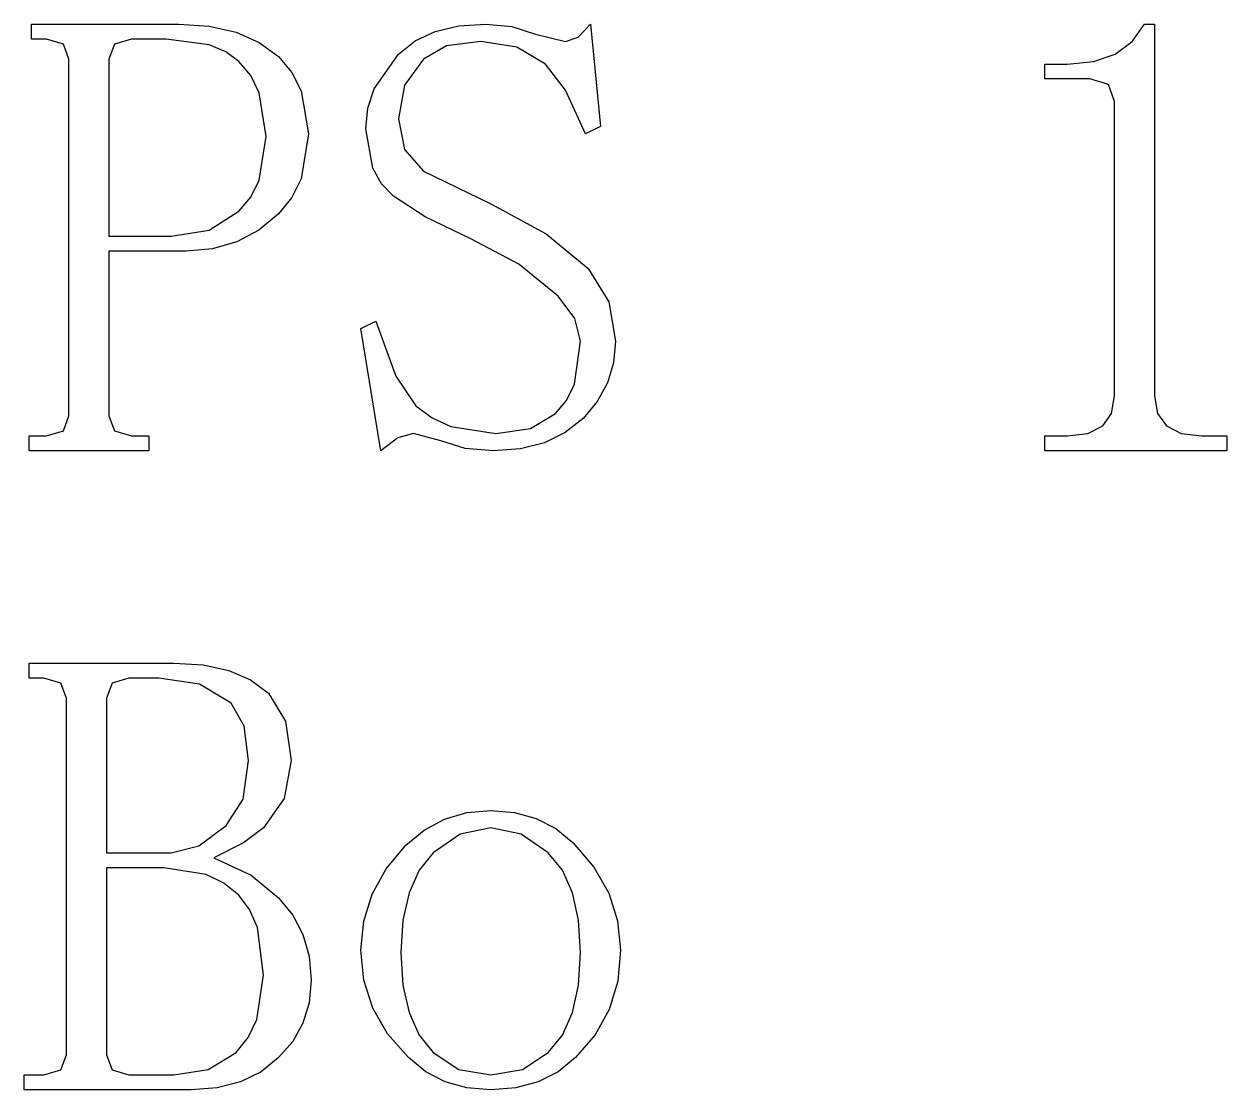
# Model space of a CAD drawing. Extents: x 0 to 621, y -370 to 0.
# Drawn here: x 121.16 to 138.69, y -280.09 to -264.56 of the extents above; entities that cross this region are included whole.
import ezdxf

# ---------------------------------------------------------------- set-up
doc = ezdxf.new("R2010")
doc.units = 0
doc.layers.get('0').update_dxf_attribs({"linetype": 'CONTINUOUS'})

# ---------------------------------------------------------------- blocks, each defined once
blk = doc.blocks.new('BLOCK_686')
at = {"color": 7}
blk.add_lwpolyline([(122.397, -267.87), (122.397, -270.27)], dxfattribs=at)
blk = doc.blocks.new('BLOCK_687')
at = {"color": 7}
blk.add_lwpolyline([(122.397, -270.27), (122.479, -270.488)], dxfattribs=at)
blk = doc.blocks.new('BLOCK_688')
at = {"color": 7}
blk.add_lwpolyline([(122.479, -270.488), (122.724, -270.561)], dxfattribs=at)
blk = doc.blocks.new('BLOCK_689')
at = {"color": 7}
blk.add_lwpolyline([(122.724, -270.561), (122.979, -270.561)], dxfattribs=at)
blk = doc.blocks.new('BLOCK_690')
at = {"color": 7}
blk.add_lwpolyline([(122.979, -270.561), (122.979, -270.779)], dxfattribs=at)
blk = doc.blocks.new('BLOCK_691')
at = {"color": 7}
blk.add_lwpolyline([(122.979, -270.779), (121.233, -270.779)], dxfattribs=at)
blk = doc.blocks.new('BLOCK_692')
at = {"color": 7}
blk.add_lwpolyline([(121.233, -270.779), (121.233, -270.561)], dxfattribs=at)
blk = doc.blocks.new('BLOCK_693')
at = {"color": 7}
blk.add_lwpolyline([(121.233, -270.561), (121.488, -270.561)], dxfattribs=at)
blk = doc.blocks.new('BLOCK_694')
at = {"color": 7}
blk.add_lwpolyline([(121.488, -270.561), (121.733, -270.488)], dxfattribs=at)
blk = doc.blocks.new('BLOCK_695')
at = {"color": 7}
blk.add_lwpolyline([(121.733, -270.488), (121.815, -270.27)], dxfattribs=at)
blk = doc.blocks.new('BLOCK_696')
at = {"color": 7}
blk.add_lwpolyline([(121.815, -270.27), (121.815, -265.07)], dxfattribs=at)
blk = doc.blocks.new('BLOCK_697')
at = {"color": 7}
blk.add_lwpolyline([(121.815, -265.07), (121.733, -264.852)], dxfattribs=at)
blk = doc.blocks.new('BLOCK_698')
at = {"color": 7}
blk.add_lwpolyline([(121.733, -264.852), (121.488, -264.779)], dxfattribs=at)
blk = doc.blocks.new('BLOCK_699')
at = {"color": 7}
blk.add_lwpolyline([(121.488, -264.779), (121.27, -264.779)], dxfattribs=at)
blk = doc.blocks.new('BLOCK_700')
at = {"color": 7}
blk.add_lwpolyline([(121.27, -264.779), (121.27, -264.561)], dxfattribs=at)
blk = doc.blocks.new('BLOCK_701')
at = {"color": 7}
blk.add_lwpolyline([(121.27, -264.561), (123.415, -264.561)], dxfattribs=at)
blk = doc.blocks.new('BLOCK_702')
at = {"color": 7}
blk.add_lwpolyline([(123.415, -264.561), (123.86, -264.59)], dxfattribs=at)
blk = doc.blocks.new('BLOCK_703')
at = {"color": 7}
blk.add_lwpolyline([(123.86, -264.59), (124.251, -264.679)], dxfattribs=at)
blk = doc.blocks.new('BLOCK_704')
at = {"color": 7}
blk.add_lwpolyline([(124.251, -264.679), (124.588, -264.827)], dxfattribs=at)
blk = doc.blocks.new('BLOCK_705')
at = {"color": 7}
blk.add_lwpolyline([(124.588, -264.827), (124.87, -265.034)], dxfattribs=at)
blk = doc.blocks.new('BLOCK_706')
at = {"color": 7}
blk.add_lwpolyline([(124.87, -265.034), (125.06, -265.268)], dxfattribs=at)
blk = doc.blocks.new('BLOCK_707')
at = {"color": 7}
blk.add_lwpolyline([(125.06, -265.268), (125.197, -265.534)], dxfattribs=at)
blk = doc.blocks.new('BLOCK_708')
at = {"color": 7}
blk.add_lwpolyline([(125.197, -265.534), (125.306, -266.161)], dxfattribs=at)
blk = doc.blocks.new('BLOCK_709')
at = {"color": 7}
blk.add_lwpolyline([(125.306, -266.161), (125.197, -266.815)], dxfattribs=at)
blk = doc.blocks.new('BLOCK_710')
at = {"color": 7}
blk.add_lwpolyline([(125.197, -266.815), (125.06, -267.088)], dxfattribs=at)
blk = doc.blocks.new('BLOCK_711')
at = {"color": 7}
blk.add_lwpolyline([(125.06, -267.088), (124.87, -267.324)], dxfattribs=at)
blk = doc.blocks.new('BLOCK_712')
at = {"color": 7}
blk.add_lwpolyline([(124.87, -267.324), (124.581, -267.563)], dxfattribs=at)
blk = doc.blocks.new('BLOCK_713')
at = {"color": 7}
blk.add_lwpolyline([(124.581, -267.563), (124.26, -267.734)], dxfattribs=at)
blk = doc.blocks.new('BLOCK_714')
at = {"color": 7}
blk.add_lwpolyline([(124.26, -267.734), (123.908, -267.836)], dxfattribs=at)
blk = doc.blocks.new('BLOCK_715')
at = {"color": 7}
blk.add_lwpolyline([(123.908, -267.836), (123.524, -267.87)], dxfattribs=at)
blk = doc.blocks.new('BLOCK_716')
at = {"color": 7}
blk.add_lwpolyline([(123.524, -267.87), (122.397, -267.87)], dxfattribs=at)
blk = doc.blocks.new('BLOCK_717')
at = {"color": 7}
blk.add_lwpolyline([(123.306, -267.652), (123.86, -267.561)], dxfattribs=at)
blk = doc.blocks.new('BLOCK_718')
at = {"color": 7}
blk.add_lwpolyline([(123.86, -267.561), (124.288, -267.288)], dxfattribs=at)
blk = doc.blocks.new('BLOCK_719')
at = {"color": 7}
blk.add_lwpolyline([(124.288, -267.288), (124.463, -267.084)], dxfattribs=at)
blk = doc.blocks.new('BLOCK_720')
at = {"color": 7}
blk.add_lwpolyline([(124.463, -267.084), (124.588, -266.834)], dxfattribs=at)
blk = doc.blocks.new('BLOCK_721')
at = {"color": 7}
blk.add_lwpolyline([(124.588, -266.834), (124.688, -266.197)], dxfattribs=at)
blk = doc.blocks.new('BLOCK_722')
at = {"color": 7}
blk.add_lwpolyline([(124.688, -266.197), (124.588, -265.561)], dxfattribs=at)
blk = doc.blocks.new('BLOCK_723')
at = {"color": 7}
blk.add_lwpolyline([(124.588, -265.561), (124.463, -265.311)], dxfattribs=at)
blk = doc.blocks.new('BLOCK_724')
at = {"color": 7}
blk.add_lwpolyline([(124.463, -265.311), (124.288, -265.106)], dxfattribs=at)
blk = doc.blocks.new('BLOCK_725')
at = {"color": 7}
blk.add_lwpolyline([(124.288, -265.106), (124.099, -264.963)], dxfattribs=at)
blk = doc.blocks.new('BLOCK_726')
at = {"color": 7}
blk.add_lwpolyline([(124.099, -264.963), (123.86, -264.861)], dxfattribs=at)
blk = doc.blocks.new('BLOCK_727')
at = {"color": 7}
blk.add_lwpolyline([(123.86, -264.861), (123.233, -264.779)], dxfattribs=at)
blk = doc.blocks.new('BLOCK_728')
at = {"color": 7}
blk.add_lwpolyline([(123.233, -264.779), (122.724, -264.779)], dxfattribs=at)
blk = doc.blocks.new('BLOCK_729')
at = {"color": 7}
blk.add_lwpolyline([(122.724, -264.779), (122.479, -264.852)], dxfattribs=at)
blk = doc.blocks.new('BLOCK_730')
at = {"color": 7}
blk.add_lwpolyline([(122.479, -264.852), (122.397, -265.07)], dxfattribs=at)
blk = doc.blocks.new('BLOCK_731')
at = {"color": 7}
blk.add_lwpolyline([(122.397, -265.07), (122.397, -267.652)], dxfattribs=at)
blk = doc.blocks.new('BLOCK_732')
at = {"color": 7}
blk.add_lwpolyline([(122.397, -267.652), (123.306, -267.652)], dxfattribs=at)
blk = doc.blocks.new('BLOCK_733')
at = {"color": 7}
blk.add_lwpolyline([(129.27, -269.179), (129.188, -268.852)], dxfattribs=at)
blk = doc.blocks.new('BLOCK_734')
at = {"color": 7}
blk.add_lwpolyline([(129.188, -268.852), (128.942, -268.524)], dxfattribs=at)
blk = doc.blocks.new('BLOCK_735')
at = {"color": 7}
blk.add_lwpolyline([(128.942, -268.524), (128.37, -268.061)], dxfattribs=at)
blk = doc.blocks.new('BLOCK_736')
at = {"color": 7}
blk.add_lwpolyline([(128.37, -268.061), (127.67, -267.688)], dxfattribs=at)
blk = doc.blocks.new('BLOCK_737')
at = {"color": 7}
blk.add_lwpolyline([(127.67, -267.688), (127.006, -267.37)], dxfattribs=at)
blk = doc.blocks.new('BLOCK_738')
at = {"color": 7}
blk.add_lwpolyline([(127.006, -267.37), (126.542, -267.07)], dxfattribs=at)
blk = doc.blocks.new('BLOCK_739')
at = {"color": 7}
blk.add_lwpolyline([(126.542, -267.07), (126.367, -266.886)], dxfattribs=at)
blk = doc.blocks.new('BLOCK_740')
at = {"color": 7}
blk.add_lwpolyline([(126.367, -266.886), (126.242, -266.661)], dxfattribs=at)
blk = doc.blocks.new('BLOCK_741')
at = {"color": 7}
blk.add_lwpolyline([(126.242, -266.661), (126.142, -266.088)], dxfattribs=at)
blk = doc.blocks.new('BLOCK_742')
at = {"color": 7}
blk.add_lwpolyline([(126.142, -266.088), (126.172, -265.788)], dxfattribs=at)
blk = doc.blocks.new('BLOCK_743')
at = {"color": 7}
blk.add_lwpolyline([(126.172, -265.788), (126.26, -265.506)], dxfattribs=at)
blk = doc.blocks.new('BLOCK_744')
at = {"color": 7}
blk.add_lwpolyline([(126.26, -265.506), (126.615, -264.997)], dxfattribs=at)
blk = doc.blocks.new('BLOCK_745')
at = {"color": 7}
blk.add_lwpolyline([(126.615, -264.997), (126.858, -264.806)], dxfattribs=at)
blk = doc.blocks.new('BLOCK_746')
at = {"color": 7}
blk.add_lwpolyline([(126.858, -264.806), (127.151, -264.67)], dxfattribs=at)
blk = doc.blocks.new('BLOCK_747')
at = {"color": 7}
blk.add_lwpolyline([(127.151, -264.67), (127.495, -264.588)], dxfattribs=at)
blk = doc.blocks.new('BLOCK_748')
at = {"color": 7}
blk.add_lwpolyline([(127.495, -264.588), (127.888, -264.561)], dxfattribs=at)
blk = doc.blocks.new('BLOCK_749')
at = {"color": 7}
blk.add_lwpolyline([(127.888, -264.561), (128.27, -264.597)], dxfattribs=at)
blk = doc.blocks.new('BLOCK_750')
at = {"color": 7}
blk.add_lwpolyline([(128.27, -264.597), (128.615, -264.706)], dxfattribs=at)
blk = doc.blocks.new('BLOCK_751')
at = {"color": 7}
blk.add_lwpolyline([(128.615, -264.706), (129.051, -264.815)], dxfattribs=at)
blk = doc.blocks.new('BLOCK_752')
at = {"color": 7}
blk.add_lwpolyline([(129.051, -264.815), (129.233, -264.752)], dxfattribs=at)
blk = doc.blocks.new('BLOCK_753')
at = {"color": 7}
blk.add_lwpolyline([(129.233, -264.752), (129.415, -264.561)], dxfattribs=at)
blk = doc.blocks.new('BLOCK_754')
at = {"color": 7}
blk.add_lwpolyline([(129.415, -264.561), (129.56, -266.052)], dxfattribs=at)
blk = doc.blocks.new('BLOCK_755')
at = {"color": 7}
blk.add_lwpolyline([(129.56, -266.052), (129.342, -266.161)], dxfattribs=at)
blk = doc.blocks.new('BLOCK_756')
at = {"color": 7}
blk.add_lwpolyline([(129.342, -266.161), (129.051, -265.524)], dxfattribs=at)
blk = doc.blocks.new('BLOCK_757')
at = {"color": 7}
blk.add_lwpolyline([(129.051, -265.524), (128.76, -265.143)], dxfattribs=at)
blk = doc.blocks.new('BLOCK_758')
at = {"color": 7}
blk.add_lwpolyline([(128.76, -265.143), (128.342, -264.897)], dxfattribs=at)
blk = doc.blocks.new('BLOCK_759')
at = {"color": 7}
blk.add_lwpolyline([(128.342, -264.897), (127.815, -264.815)], dxfattribs=at)
blk = doc.blocks.new('BLOCK_760')
at = {"color": 7}
blk.add_lwpolyline([(127.815, -264.815), (127.315, -264.879)], dxfattribs=at)
blk = doc.blocks.new('BLOCK_761')
at = {"color": 7}
blk.add_lwpolyline([(127.315, -264.879), (126.979, -265.07)], dxfattribs=at)
blk = doc.blocks.new('BLOCK_762')
at = {"color": 7}
blk.add_lwpolyline([(126.979, -265.07), (126.706, -265.452)], dxfattribs=at)
blk = doc.blocks.new('BLOCK_763')
at = {"color": 7}
blk.add_lwpolyline([(126.706, -265.452), (126.615, -265.943)], dxfattribs=at)
blk = doc.blocks.new('BLOCK_764')
at = {"color": 7}
blk.add_lwpolyline([(126.615, -265.943), (126.706, -266.388)], dxfattribs=at)
blk = doc.blocks.new('BLOCK_765')
at = {"color": 7}
blk.add_lwpolyline([(126.706, -266.388), (126.979, -266.706)], dxfattribs=at)
blk = doc.blocks.new('BLOCK_766')
at = {"color": 7}
blk.add_lwpolyline([(126.979, -266.706), (127.96, -267.179)], dxfattribs=at)
blk = doc.blocks.new('BLOCK_767')
at = {"color": 7}
blk.add_lwpolyline([(127.96, -267.179), (128.77, -267.615)], dxfattribs=at)
blk = doc.blocks.new('BLOCK_768')
at = {"color": 7}
blk.add_lwpolyline([(128.77, -267.615), (129.379, -268.124)], dxfattribs=at)
blk = doc.blocks.new('BLOCK_769')
at = {"color": 7}
blk.add_lwpolyline([(129.379, -268.124), (129.679, -268.606)], dxfattribs=at)
blk = doc.blocks.new('BLOCK_770')
at = {"color": 7}
blk.add_lwpolyline([(129.679, -268.606), (129.779, -269.179)], dxfattribs=at)
blk = doc.blocks.new('BLOCK_771')
at = {"color": 7}
blk.add_lwpolyline([(129.779, -269.179), (129.749, -269.495)], dxfattribs=at)
blk = doc.blocks.new('BLOCK_772')
at = {"color": 7}
blk.add_lwpolyline([(129.749, -269.495), (129.66, -269.788)], dxfattribs=at)
blk = doc.blocks.new('BLOCK_773')
at = {"color": 7}
blk.add_lwpolyline([(129.66, -269.788), (129.513, -270.059)], dxfattribs=at)
blk = doc.blocks.new('BLOCK_774')
at = {"color": 7}
blk.add_lwpolyline([(129.513, -270.059), (129.306, -270.306)], dxfattribs=at)
blk = doc.blocks.new('BLOCK_775')
at = {"color": 7}
blk.add_lwpolyline([(129.306, -270.306), (129.047, -270.513)], dxfattribs=at)
blk = doc.blocks.new('BLOCK_776')
at = {"color": 7}
blk.add_lwpolyline([(129.047, -270.513), (128.742, -270.661)], dxfattribs=at)
blk = doc.blocks.new('BLOCK_777')
at = {"color": 7}
blk.add_lwpolyline([(128.742, -270.661), (128.392, -270.749)], dxfattribs=at)
blk = doc.blocks.new('BLOCK_778')
at = {"color": 7}
blk.add_lwpolyline([(128.392, -270.749), (127.997, -270.779)], dxfattribs=at)
blk = doc.blocks.new('BLOCK_779')
at = {"color": 7}
blk.add_lwpolyline([(127.997, -270.779), (127.588, -270.743)], dxfattribs=at)
blk = doc.blocks.new('BLOCK_780')
at = {"color": 7}
blk.add_lwpolyline([(127.588, -270.743), (127.233, -270.634)], dxfattribs=at)
blk = doc.blocks.new('BLOCK_781')
at = {"color": 7}
blk.add_lwpolyline([(127.233, -270.634), (126.833, -270.524)], dxfattribs=at)
blk = doc.blocks.new('BLOCK_782')
at = {"color": 7}
blk.add_lwpolyline([(126.833, -270.524), (126.606, -270.588)], dxfattribs=at)
blk = doc.blocks.new('BLOCK_783')
at = {"color": 7}
blk.add_lwpolyline([(126.606, -270.588), (126.36, -270.779)], dxfattribs=at)
blk = doc.blocks.new('BLOCK_784')
at = {"color": 7}
blk.add_lwpolyline([(126.36, -270.779), (126.07, -268.997)], dxfattribs=at)
blk = doc.blocks.new('BLOCK_785')
at = {"color": 7}
blk.add_lwpolyline([(126.07, -268.997), (126.288, -268.888)], dxfattribs=at)
blk = doc.blocks.new('BLOCK_786')
at = {"color": 7}
blk.add_lwpolyline([(126.288, -268.888), (126.579, -269.688)], dxfattribs=at)
blk = doc.blocks.new('BLOCK_787')
at = {"color": 7}
blk.add_lwpolyline([(126.579, -269.688), (126.87, -270.124)], dxfattribs=at)
blk = doc.blocks.new('BLOCK_788')
at = {"color": 7}
blk.add_lwpolyline([(126.87, -270.124), (127.106, -270.299)], dxfattribs=at)
blk = doc.blocks.new('BLOCK_789')
at = {"color": 7}
blk.add_lwpolyline([(127.106, -270.299), (127.379, -270.424)], dxfattribs=at)
blk = doc.blocks.new('BLOCK_790')
at = {"color": 7}
blk.add_lwpolyline([(127.379, -270.424), (128.033, -270.524)], dxfattribs=at)
blk = doc.blocks.new('BLOCK_791')
at = {"color": 7}
blk.add_lwpolyline([(128.033, -270.524), (128.542, -270.452)], dxfattribs=at)
blk = doc.blocks.new('BLOCK_792')
at = {"color": 7}
blk.add_lwpolyline([(128.542, -270.452), (128.906, -270.234)], dxfattribs=at)
blk = doc.blocks.new('BLOCK_793')
at = {"color": 7}
blk.add_lwpolyline([(128.906, -270.234), (129.065, -270.045)], dxfattribs=at)
blk = doc.blocks.new('BLOCK_794')
at = {"color": 7}
blk.add_lwpolyline([(129.065, -270.045), (129.179, -269.806)], dxfattribs=at)
blk = doc.blocks.new('BLOCK_795')
at = {"color": 7}
blk.add_lwpolyline([(129.179, -269.806), (129.27, -269.179)], dxfattribs=at)
blk = doc.blocks.new('BLOCK_796')
at = {"color": 7}
blk.add_lwpolyline([(137.633, -264.561), (137.633, -269.979)], dxfattribs=at)
blk = doc.blocks.new('BLOCK_797')
at = {"color": 7}
blk.add_lwpolyline([(137.633, -269.979), (137.676, -270.234)], dxfattribs=at)
blk = doc.blocks.new('BLOCK_798')
at = {"color": 7}
blk.add_lwpolyline([(137.676, -270.234), (137.806, -270.415)], dxfattribs=at)
blk = doc.blocks.new('BLOCK_799')
at = {"color": 7}
blk.add_lwpolyline([(137.806, -270.415), (138.022, -270.524)], dxfattribs=at)
blk = doc.blocks.new('BLOCK_800')
at = {"color": 7}
blk.add_lwpolyline([(138.022, -270.524), (138.324, -270.561)], dxfattribs=at)
blk = doc.blocks.new('BLOCK_801')
at = {"color": 7}
blk.add_lwpolyline([(138.324, -270.561), (138.688, -270.561)], dxfattribs=at)
blk = doc.blocks.new('BLOCK_802')
at = {"color": 7}
blk.add_lwpolyline([(138.688, -270.561), (138.688, -270.779)], dxfattribs=at)
blk = doc.blocks.new('BLOCK_803')
at = {"color": 7}
blk.add_lwpolyline([(138.688, -270.779), (136.033, -270.779)], dxfattribs=at)
blk = doc.blocks.new('BLOCK_804')
at = {"color": 7}
blk.add_lwpolyline([(136.033, -270.779), (136.033, -270.561)], dxfattribs=at)
blk = doc.blocks.new('BLOCK_805')
at = {"color": 7}
blk.add_lwpolyline([(136.033, -270.561), (136.36, -270.561)], dxfattribs=at)
blk = doc.blocks.new('BLOCK_806')
at = {"color": 7}
blk.add_lwpolyline([(136.36, -270.561), (136.663, -270.524)], dxfattribs=at)
blk = doc.blocks.new('BLOCK_807')
at = {"color": 7}
blk.add_lwpolyline([(136.663, -270.524), (136.879, -270.415)], dxfattribs=at)
blk = doc.blocks.new('BLOCK_808')
at = {"color": 7}
blk.add_lwpolyline([(136.879, -270.415), (137.008, -270.234)], dxfattribs=at)
blk = doc.blocks.new('BLOCK_809')
at = {"color": 7}
blk.add_lwpolyline([(137.008, -270.234), (137.051, -269.979)], dxfattribs=at)
blk = doc.blocks.new('BLOCK_810')
at = {"color": 7}
blk.add_lwpolyline([(137.051, -269.979), (137.051, -265.688)], dxfattribs=at)
blk = doc.blocks.new('BLOCK_811')
at = {"color": 7}
blk.add_lwpolyline([(137.051, -265.688), (136.96, -265.443)], dxfattribs=at)
blk = doc.blocks.new('BLOCK_812')
at = {"color": 7}
blk.add_lwpolyline([(136.96, -265.443), (136.688, -265.361)], dxfattribs=at)
blk = doc.blocks.new('BLOCK_813')
at = {"color": 7}
blk.add_lwpolyline([(136.688, -265.361), (136.033, -265.361)], dxfattribs=at)
blk = doc.blocks.new('BLOCK_814')
at = {"color": 7}
blk.add_lwpolyline([(136.033, -265.361), (136.033, -265.143)], dxfattribs=at)
blk = doc.blocks.new('BLOCK_815')
at = {"color": 7}
blk.add_lwpolyline([(136.033, -265.143), (136.36, -265.143)], dxfattribs=at)
blk = doc.blocks.new('BLOCK_816')
at = {"color": 7}
blk.add_lwpolyline([(136.36, -265.143), (136.745, -265.106)], dxfattribs=at)
blk = doc.blocks.new('BLOCK_817')
at = {"color": 7}
blk.add_lwpolyline([(136.745, -265.106), (137.06, -264.997)], dxfattribs=at)
blk = doc.blocks.new('BLOCK_818')
at = {"color": 7}
blk.add_lwpolyline([(137.06, -264.997), (137.308, -264.815)], dxfattribs=at)
blk = doc.blocks.new('BLOCK_819')
at = {"color": 7}
blk.add_lwpolyline([(137.308, -264.815), (137.488, -264.561)], dxfattribs=at)
blk = doc.blocks.new('BLOCK_820')
at = {"color": 7}
blk.add_lwpolyline([(137.488, -264.561), (137.633, -264.561)], dxfattribs=at)
blk = doc.blocks.new('BLOCK_1047')
at = {"color": 7}
blk.add_lwpolyline([(121.16, -280.088), (121.16, -279.87)], dxfattribs=at)
blk = doc.blocks.new('BLOCK_1048')
at = {"color": 7}
blk.add_lwpolyline([(121.16, -279.87), (121.451, -279.87)], dxfattribs=at)
blk = doc.blocks.new('BLOCK_1049')
at = {"color": 7}
blk.add_lwpolyline([(121.451, -279.87), (121.697, -279.797)], dxfattribs=at)
blk = doc.blocks.new('BLOCK_1050')
at = {"color": 7}
blk.add_lwpolyline([(121.697, -279.797), (121.779, -279.579)], dxfattribs=at)
blk = doc.blocks.new('BLOCK_1051')
at = {"color": 7}
blk.add_lwpolyline([(121.779, -279.579), (121.779, -274.379)], dxfattribs=at)
blk = doc.blocks.new('BLOCK_1052')
at = {"color": 7}
blk.add_lwpolyline([(121.779, -274.379), (121.697, -274.161)], dxfattribs=at)
blk = doc.blocks.new('BLOCK_1053')
at = {"color": 7}
blk.add_lwpolyline([(121.697, -274.161), (121.451, -274.088)], dxfattribs=at)
blk = doc.blocks.new('BLOCK_1054')
at = {"color": 7}
blk.add_lwpolyline([(121.451, -274.088), (121.233, -274.088)], dxfattribs=at)
blk = doc.blocks.new('BLOCK_1055')
at = {"color": 7}
blk.add_lwpolyline([(121.233, -274.088), (121.233, -273.87)], dxfattribs=at)
blk = doc.blocks.new('BLOCK_1056')
at = {"color": 7}
blk.add_lwpolyline([(121.233, -273.87), (123.342, -273.87)], dxfattribs=at)
blk = doc.blocks.new('BLOCK_1057')
at = {"color": 7}
blk.add_lwpolyline([(123.342, -273.87), (123.77, -273.897)], dxfattribs=at)
blk = doc.blocks.new('BLOCK_1058')
at = {"color": 7}
blk.add_lwpolyline([(123.77, -273.897), (124.142, -273.979)], dxfattribs=at)
blk = doc.blocks.new('BLOCK_1059')
at = {"color": 7}
blk.add_lwpolyline([(124.142, -273.979), (124.46, -274.115)], dxfattribs=at)
blk = doc.blocks.new('BLOCK_1060')
at = {"color": 7}
blk.add_lwpolyline([(124.46, -274.115), (124.724, -274.306)], dxfattribs=at)
blk = doc.blocks.new('BLOCK_1061')
at = {"color": 7}
blk.add_lwpolyline([(124.724, -274.306), (124.97, -274.715)], dxfattribs=at)
blk = doc.blocks.new('BLOCK_1062')
at = {"color": 7}
blk.add_lwpolyline([(124.97, -274.715), (125.051, -275.288)], dxfattribs=at)
blk = doc.blocks.new('BLOCK_1063')
at = {"color": 7}
blk.add_lwpolyline([(125.051, -275.288), (124.951, -275.843)], dxfattribs=at)
blk = doc.blocks.new('BLOCK_1064')
at = {"color": 7}
blk.add_lwpolyline([(124.951, -275.843), (124.651, -276.27)], dxfattribs=at)
blk = doc.blocks.new('BLOCK_1065')
at = {"color": 7}
blk.add_lwpolyline([(124.651, -276.27), (124.36, -276.488)], dxfattribs=at)
blk = doc.blocks.new('BLOCK_1066')
at = {"color": 7}
blk.add_lwpolyline([(124.36, -276.488), (123.924, -276.706)], dxfattribs=at)
blk = doc.blocks.new('BLOCK_1067')
at = {"color": 7}
blk.add_lwpolyline([(123.924, -276.706), (124.47, -276.961)], dxfattribs=at)
blk = doc.blocks.new('BLOCK_1068')
at = {"color": 7}
blk.add_lwpolyline([(124.47, -276.961), (124.87, -277.288)], dxfattribs=at)
blk = doc.blocks.new('BLOCK_1069')
at = {"color": 7}
blk.add_lwpolyline([(124.87, -277.288), (125.076, -277.54)], dxfattribs=at)
blk = doc.blocks.new('BLOCK_1070')
at = {"color": 7}
blk.add_lwpolyline([(125.076, -277.54), (125.224, -277.824)], dxfattribs=at)
blk = doc.blocks.new('BLOCK_1071')
at = {"color": 7}
blk.add_lwpolyline([(125.224, -277.824), (125.313, -278.14)], dxfattribs=at)
blk = doc.blocks.new('BLOCK_1072')
at = {"color": 7}
blk.add_lwpolyline([(125.313, -278.14), (125.342, -278.488)], dxfattribs=at)
blk = doc.blocks.new('BLOCK_1073')
at = {"color": 7}
blk.add_lwpolyline([(125.342, -278.488), (125.313, -278.818)], dxfattribs=at)
blk = doc.blocks.new('BLOCK_1074')
at = {"color": 7}
blk.add_lwpolyline([(125.313, -278.818), (125.224, -279.115)], dxfattribs=at)
blk = doc.blocks.new('BLOCK_1075')
at = {"color": 7}
blk.add_lwpolyline([(125.224, -279.115), (125.076, -279.381)], dxfattribs=at)
blk = doc.blocks.new('BLOCK_1076')
at = {"color": 7}
blk.add_lwpolyline([(125.076, -279.381), (124.87, -279.615)], dxfattribs=at)
blk = doc.blocks.new('BLOCK_1077')
at = {"color": 7}
blk.add_lwpolyline([(124.87, -279.615), (124.613, -279.822)], dxfattribs=at)
blk = doc.blocks.new('BLOCK_1078')
at = {"color": 7}
blk.add_lwpolyline([(124.613, -279.822), (124.315, -279.97)], dxfattribs=at)
blk = doc.blocks.new('BLOCK_1079')
at = {"color": 7}
blk.add_lwpolyline([(124.315, -279.97), (123.976, -280.059)], dxfattribs=at)
blk = doc.blocks.new('BLOCK_1080')
at = {"color": 7}
blk.add_lwpolyline([(123.976, -280.059), (123.597, -280.088)], dxfattribs=at)
blk = doc.blocks.new('BLOCK_1081')
at = {"color": 7}
blk.add_lwpolyline([(123.597, -280.088), (121.16, -280.088)], dxfattribs=at)
blk = doc.blocks.new('BLOCK_1082')
at = {"color": 7}
blk.add_lwpolyline([(123.342, -279.87), (123.842, -279.788)], dxfattribs=at)
blk = doc.blocks.new('BLOCK_1083')
at = {"color": 7}
blk.add_lwpolyline([(123.842, -279.788), (124.251, -279.543)], dxfattribs=at)
blk = doc.blocks.new('BLOCK_1084')
at = {"color": 7}
blk.add_lwpolyline([(124.251, -279.543), (124.426, -279.322)], dxfattribs=at)
blk = doc.blocks.new('BLOCK_1085')
at = {"color": 7}
blk.add_lwpolyline([(124.426, -279.322), (124.551, -279.061)], dxfattribs=at)
blk = doc.blocks.new('BLOCK_1086')
at = {"color": 7}
blk.add_lwpolyline([(124.551, -279.061), (124.651, -278.415)], dxfattribs=at)
blk = doc.blocks.new('BLOCK_1087')
at = {"color": 7}
blk.add_lwpolyline([(124.651, -278.415), (124.56, -277.724)], dxfattribs=at)
blk = doc.blocks.new('BLOCK_1088')
at = {"color": 7}
blk.add_lwpolyline([(124.56, -277.724), (124.447, -277.461)], dxfattribs=at)
blk = doc.blocks.new('BLOCK_1089')
at = {"color": 7}
blk.add_lwpolyline([(124.447, -277.461), (124.288, -277.252)], dxfattribs=at)
blk = doc.blocks.new('BLOCK_1090')
at = {"color": 7}
blk.add_lwpolyline([(124.288, -277.252), (124.07, -277.077)], dxfattribs=at)
blk = doc.blocks.new('BLOCK_1091')
at = {"color": 7}
blk.add_lwpolyline([(124.07, -277.077), (123.815, -276.952)], dxfattribs=at)
blk = doc.blocks.new('BLOCK_1092')
at = {"color": 7}
blk.add_lwpolyline([(123.815, -276.952), (123.197, -276.852)], dxfattribs=at)
blk = doc.blocks.new('BLOCK_1093')
at = {"color": 7}
blk.add_lwpolyline([(123.197, -276.852), (122.36, -276.852)], dxfattribs=at)
blk = doc.blocks.new('BLOCK_1094')
at = {"color": 7}
blk.add_lwpolyline([(122.36, -276.852), (122.36, -279.579)], dxfattribs=at)
blk = doc.blocks.new('BLOCK_1095')
at = {"color": 7}
blk.add_lwpolyline([(122.36, -279.579), (122.442, -279.797)], dxfattribs=at)
blk = doc.blocks.new('BLOCK_1096')
at = {"color": 7}
blk.add_lwpolyline([(122.442, -279.797), (122.688, -279.87)], dxfattribs=at)
blk = doc.blocks.new('BLOCK_1097')
at = {"color": 7}
blk.add_lwpolyline([(122.688, -279.87), (123.342, -279.87)], dxfattribs=at)
blk = doc.blocks.new('BLOCK_1098')
at = {"color": 7}
blk.add_lwpolyline([(123.306, -276.634), (123.706, -276.534)], dxfattribs=at)
blk = doc.blocks.new('BLOCK_1099')
at = {"color": 7}
blk.add_lwpolyline([(123.706, -276.534), (124.106, -276.234)], dxfattribs=at)
blk = doc.blocks.new('BLOCK_1100')
at = {"color": 7}
blk.add_lwpolyline([(124.106, -276.234), (124.351, -275.852)], dxfattribs=at)
blk = doc.blocks.new('BLOCK_1101')
at = {"color": 7}
blk.add_lwpolyline([(124.351, -275.852), (124.433, -275.288)], dxfattribs=at)
blk = doc.blocks.new('BLOCK_1102')
at = {"color": 7}
blk.add_lwpolyline([(124.433, -275.288), (124.37, -274.788)], dxfattribs=at)
blk = doc.blocks.new('BLOCK_1103')
at = {"color": 7}
blk.add_lwpolyline([(124.37, -274.788), (124.179, -274.452)], dxfattribs=at)
blk = doc.blocks.new('BLOCK_1104')
at = {"color": 7}
blk.add_lwpolyline([(124.179, -274.452), (123.715, -274.179)], dxfattribs=at)
blk = doc.blocks.new('BLOCK_1105')
at = {"color": 7}
blk.add_lwpolyline([(123.715, -274.179), (123.124, -274.088)], dxfattribs=at)
blk = doc.blocks.new('BLOCK_1106')
at = {"color": 7}
blk.add_lwpolyline([(123.124, -274.088), (122.688, -274.088)], dxfattribs=at)
blk = doc.blocks.new('BLOCK_1107')
at = {"color": 7}
blk.add_lwpolyline([(122.688, -274.088), (122.442, -274.161)], dxfattribs=at)
blk = doc.blocks.new('BLOCK_1108')
at = {"color": 7}
blk.add_lwpolyline([(122.442, -274.161), (122.36, -274.379)], dxfattribs=at)
blk = doc.blocks.new('BLOCK_1109')
at = {"color": 7}
blk.add_lwpolyline([(122.36, -274.379), (122.36, -276.634)], dxfattribs=at)
blk = doc.blocks.new('BLOCK_1110')
at = {"color": 7}
blk.add_lwpolyline([(122.36, -276.634), (123.306, -276.634)], dxfattribs=at)
blk = doc.blocks.new('BLOCK_1111')
at = {"color": 7}
blk.add_lwpolyline([(127.96, -276.015), (128.308, -276.045)], dxfattribs=at)
blk = doc.blocks.new('BLOCK_1112')
at = {"color": 7}
blk.add_lwpolyline([(128.308, -276.045), (128.624, -276.134)], dxfattribs=at)
blk = doc.blocks.new('BLOCK_1113')
at = {"color": 7}
blk.add_lwpolyline([(128.624, -276.134), (128.908, -276.281)], dxfattribs=at)
blk = doc.blocks.new('BLOCK_1114')
at = {"color": 7}
blk.add_lwpolyline([(128.908, -276.281), (129.16, -276.488)], dxfattribs=at)
blk = doc.blocks.new('BLOCK_1115')
at = {"color": 7}
blk.add_lwpolyline([(129.16, -276.488), (129.463, -276.845)], dxfattribs=at)
blk = doc.blocks.new('BLOCK_1116')
at = {"color": 7}
blk.add_lwpolyline([(129.463, -276.845), (129.679, -277.224)], dxfattribs=at)
blk = doc.blocks.new('BLOCK_1117')
at = {"color": 7}
blk.add_lwpolyline([(129.679, -277.224), (129.808, -277.627)], dxfattribs=at)
blk = doc.blocks.new('BLOCK_1118')
at = {"color": 7}
blk.add_lwpolyline([(129.808, -277.627), (129.851, -278.052)], dxfattribs=at)
blk = doc.blocks.new('BLOCK_1119')
at = {"color": 7}
blk.add_lwpolyline([(129.851, -278.052), (129.81, -278.504)], dxfattribs=at)
blk = doc.blocks.new('BLOCK_1120')
at = {"color": 7}
blk.add_lwpolyline([(129.81, -278.504), (129.688, -278.915)], dxfattribs=at)
blk = doc.blocks.new('BLOCK_1121')
at = {"color": 7}
blk.add_lwpolyline([(129.688, -278.915), (129.483, -279.286)], dxfattribs=at)
blk = doc.blocks.new('BLOCK_1122')
at = {"color": 7}
blk.add_lwpolyline([(129.483, -279.286), (129.197, -279.615)], dxfattribs=at)
blk = doc.blocks.new('BLOCK_1123')
at = {"color": 7}
blk.add_lwpolyline([(129.197, -279.615), (128.942, -279.822)], dxfattribs=at)
blk = doc.blocks.new('BLOCK_1124')
at = {"color": 7}
blk.add_lwpolyline([(128.942, -279.822), (128.651, -279.97)], dxfattribs=at)
blk = doc.blocks.new('BLOCK_1125')
at = {"color": 7}
blk.add_lwpolyline([(128.651, -279.97), (128.324, -280.059)], dxfattribs=at)
blk = doc.blocks.new('BLOCK_1126')
at = {"color": 7}
blk.add_lwpolyline([(128.324, -280.059), (127.96, -280.088)], dxfattribs=at)
blk = doc.blocks.new('BLOCK_1127')
at = {"color": 7}
blk.add_lwpolyline([(127.96, -280.088), (127.613, -280.059)], dxfattribs=at)
blk = doc.blocks.new('BLOCK_1128')
at = {"color": 7}
blk.add_lwpolyline([(127.613, -280.059), (127.297, -279.97)], dxfattribs=at)
blk = doc.blocks.new('BLOCK_1129')
at = {"color": 7}
blk.add_lwpolyline([(127.297, -279.97), (127.013, -279.822)], dxfattribs=at)
blk = doc.blocks.new('BLOCK_1130')
at = {"color": 7}
blk.add_lwpolyline([(127.013, -279.822), (126.76, -279.615)], dxfattribs=at)
blk = doc.blocks.new('BLOCK_1131')
at = {"color": 7}
blk.add_lwpolyline([(126.76, -279.615), (126.458, -279.272)], dxfattribs=at)
blk = doc.blocks.new('BLOCK_1132')
at = {"color": 7}
blk.add_lwpolyline([(126.458, -279.272), (126.242, -278.897)], dxfattribs=at)
blk = doc.blocks.new('BLOCK_1133')
at = {"color": 7}
blk.add_lwpolyline([(126.242, -278.897), (126.113, -278.49)], dxfattribs=at)
blk = doc.blocks.new('BLOCK_1134')
at = {"color": 7}
blk.add_lwpolyline([(126.113, -278.49), (126.07, -278.052)], dxfattribs=at)
blk = doc.blocks.new('BLOCK_1135')
at = {"color": 7}
blk.add_lwpolyline([(126.07, -278.052), (126.11, -277.629)], dxfattribs=at)
blk = doc.blocks.new('BLOCK_1136')
at = {"color": 7}
blk.add_lwpolyline([(126.11, -277.629), (126.233, -277.234)], dxfattribs=at)
blk = doc.blocks.new('BLOCK_1137')
at = {"color": 7}
blk.add_lwpolyline([(126.233, -277.234), (126.438, -276.865)], dxfattribs=at)
blk = doc.blocks.new('BLOCK_1138')
at = {"color": 7}
blk.add_lwpolyline([(126.438, -276.865), (126.724, -276.524)], dxfattribs=at)
blk = doc.blocks.new('BLOCK_1139')
at = {"color": 7}
blk.add_lwpolyline([(126.724, -276.524), (126.992, -276.302)], dxfattribs=at)
blk = doc.blocks.new('BLOCK_1140')
at = {"color": 7}
blk.add_lwpolyline([(126.992, -276.302), (127.288, -276.143)], dxfattribs=at)
blk = doc.blocks.new('BLOCK_1141')
at = {"color": 7}
blk.add_lwpolyline([(127.288, -276.143), (127.61, -276.047)], dxfattribs=at)
blk = doc.blocks.new('BLOCK_1142')
at = {"color": 7}
blk.add_lwpolyline([(127.61, -276.047), (127.96, -276.015)], dxfattribs=at)
blk = doc.blocks.new('BLOCK_1143')
at = {"color": 7}
blk.add_lwpolyline([(127.96, -276.27), (127.515, -276.361)], dxfattribs=at)
blk = doc.blocks.new('BLOCK_1144')
at = {"color": 7}
blk.add_lwpolyline([(127.515, -276.361), (127.124, -276.634)], dxfattribs=at)
blk = doc.blocks.new('BLOCK_1145')
at = {"color": 7}
blk.add_lwpolyline([(127.124, -276.634), (126.917, -276.888)], dxfattribs=at)
blk = doc.blocks.new('BLOCK_1146')
at = {"color": 7}
blk.add_lwpolyline([(126.917, -276.888), (126.77, -277.215)], dxfattribs=at)
blk = doc.blocks.new('BLOCK_1147')
at = {"color": 7}
blk.add_lwpolyline([(126.77, -277.215), (126.681, -277.615)], dxfattribs=at)
blk = doc.blocks.new('BLOCK_1148')
at = {"color": 7}
blk.add_lwpolyline([(126.681, -277.615), (126.651, -278.088)], dxfattribs=at)
blk = doc.blocks.new('BLOCK_1149')
at = {"color": 7}
blk.add_lwpolyline([(126.651, -278.088), (126.681, -278.561)], dxfattribs=at)
blk = doc.blocks.new('BLOCK_1150')
at = {"color": 7}
blk.add_lwpolyline([(126.681, -278.561), (126.77, -278.961)], dxfattribs=at)
blk = doc.blocks.new('BLOCK_1151')
at = {"color": 7}
blk.add_lwpolyline([(126.77, -278.961), (126.917, -279.288)], dxfattribs=at)
blk = doc.blocks.new('BLOCK_1152')
at = {"color": 7}
blk.add_lwpolyline([(126.917, -279.288), (127.124, -279.543)], dxfattribs=at)
blk = doc.blocks.new('BLOCK_1153')
at = {"color": 7}
blk.add_lwpolyline([(127.124, -279.543), (127.497, -279.788)], dxfattribs=at)
blk = doc.blocks.new('BLOCK_1154')
at = {"color": 7}
blk.add_lwpolyline([(127.497, -279.788), (127.96, -279.87)], dxfattribs=at)
blk = doc.blocks.new('BLOCK_1155')
at = {"color": 7}
blk.add_lwpolyline([(127.96, -279.87), (128.424, -279.788)], dxfattribs=at)
blk = doc.blocks.new('BLOCK_1156')
at = {"color": 7}
blk.add_lwpolyline([(128.424, -279.788), (128.797, -279.543)], dxfattribs=at)
blk = doc.blocks.new('BLOCK_1157')
at = {"color": 7}
blk.add_lwpolyline([(128.797, -279.543), (129.004, -279.288)], dxfattribs=at)
blk = doc.blocks.new('BLOCK_1158')
at = {"color": 7}
blk.add_lwpolyline([(129.004, -279.288), (129.151, -278.961)], dxfattribs=at)
blk = doc.blocks.new('BLOCK_1159')
at = {"color": 7}
blk.add_lwpolyline([(129.151, -278.961), (129.24, -278.561)], dxfattribs=at)
blk = doc.blocks.new('BLOCK_1160')
at = {"color": 7}
blk.add_lwpolyline([(129.24, -278.561), (129.27, -278.088)], dxfattribs=at)
blk = doc.blocks.new('BLOCK_1161')
at = {"color": 7}
blk.add_lwpolyline([(129.27, -278.088), (129.24, -277.615)], dxfattribs=at)
blk = doc.blocks.new('BLOCK_1162')
at = {"color": 7}
blk.add_lwpolyline([(129.24, -277.615), (129.151, -277.215)], dxfattribs=at)
blk = doc.blocks.new('BLOCK_1163')
at = {"color": 7}
blk.add_lwpolyline([(129.151, -277.215), (129.004, -276.888)], dxfattribs=at)
blk = doc.blocks.new('BLOCK_1164')
at = {"color": 7}
blk.add_lwpolyline([(129.004, -276.888), (128.797, -276.634)], dxfattribs=at)
blk = doc.blocks.new('BLOCK_1165')
at = {"color": 7}
blk.add_lwpolyline([(128.797, -276.634), (128.406, -276.361)], dxfattribs=at)
blk = doc.blocks.new('BLOCK_1166')
at = {"color": 7}
blk.add_lwpolyline([(128.406, -276.361), (127.96, -276.27)], dxfattribs=at)

msp = doc.modelspace()

# ---------------------------------------------------------------- block references
for name in ['BLOCK_700', 'BLOCK_701', 'BLOCK_702', 'BLOCK_703', 'BLOCK_747', 'BLOCK_748', 'BLOCK_749', 'BLOCK_750', 'BLOCK_753', 'BLOCK_754', 'BLOCK_819', 'BLOCK_820', 'BLOCK_796', 'BLOCK_699', 'BLOCK_698', 'BLOCK_729', 'BLOCK_728', 'BLOCK_727', 'BLOCK_704', 'BLOCK_705', 'BLOCK_745', 'BLOCK_746', 'BLOCK_760', 'BLOCK_759', 'BLOCK_751', 'BLOCK_752', 'BLOCK_818', 'BLOCK_697', 'BLOCK_730', 'BLOCK_726', 'BLOCK_725', 'BLOCK_744', 'BLOCK_761', 'BLOCK_758', 'BLOCK_817', 'BLOCK_696', 'BLOCK_731', 'BLOCK_724', 'BLOCK_706', 'BLOCK_762', 'BLOCK_757', 'BLOCK_814', 'BLOCK_815', 'BLOCK_816', 'BLOCK_723', 'BLOCK_707', 'BLOCK_813', 'BLOCK_812', 'BLOCK_708', 'BLOCK_743', 'BLOCK_763', 'BLOCK_756', 'BLOCK_811', 'BLOCK_722', 'BLOCK_810', 'BLOCK_742', 'BLOCK_764', 'BLOCK_755', 'BLOCK_721', 'BLOCK_709', 'BLOCK_741', 'BLOCK_765', 'BLOCK_740', 'BLOCK_766', 'BLOCK_720', 'BLOCK_710', 'BLOCK_739', 'BLOCK_719', 'BLOCK_711', 'BLOCK_738', 'BLOCK_718', 'BLOCK_767', 'BLOCK_712', 'BLOCK_737', 'BLOCK_717', 'BLOCK_713', 'BLOCK_768', 'BLOCK_732', 'BLOCK_714', 'BLOCK_736', 'BLOCK_686', 'BLOCK_716', 'BLOCK_715', 'BLOCK_735', 'BLOCK_769', 'BLOCK_734', 'BLOCK_770', 'BLOCK_733', 'BLOCK_785', 'BLOCK_784', 'BLOCK_786', 'BLOCK_795', 'BLOCK_771', 'BLOCK_772', 'BLOCK_787', 'BLOCK_794', 'BLOCK_773', 'BLOCK_793', 'BLOCK_774', 'BLOCK_809', 'BLOCK_797', 'BLOCK_695', 'BLOCK_687', 'BLOCK_788', 'BLOCK_792', 'BLOCK_808', 'BLOCK_798', 'BLOCK_789', 'BLOCK_790', 'BLOCK_775', 'BLOCK_807', 'BLOCK_799', 'BLOCK_692', 'BLOCK_693', 'BLOCK_694', 'BLOCK_688', 'BLOCK_689', 'BLOCK_690', 'BLOCK_783', 'BLOCK_782', 'BLOCK_781', 'BLOCK_791', 'BLOCK_776', 'BLOCK_804', 'BLOCK_805', 'BLOCK_806', 'BLOCK_800', 'BLOCK_801', 'BLOCK_802', 'BLOCK_691', 'BLOCK_780', 'BLOCK_779', 'BLOCK_778', 'BLOCK_777', 'BLOCK_803', 'BLOCK_1055', 'BLOCK_1056', 'BLOCK_1057', 'BLOCK_1058', 'BLOCK_1054', 'BLOCK_1053', 'BLOCK_1107', 'BLOCK_1106', 'BLOCK_1105', 'BLOCK_1059', 'BLOCK_1060', 'BLOCK_1052', 'BLOCK_1108', 'BLOCK_1104', 'BLOCK_1051', 'BLOCK_1109', 'BLOCK_1103', 'BLOCK_1061', 'BLOCK_1102', 'BLOCK_1062', 'BLOCK_1101', 'BLOCK_1063', 'BLOCK_1100', 'BLOCK_1064', 'BLOCK_1141', 'BLOCK_1142', 'BLOCK_1111', 'BLOCK_1112', 'BLOCK_1140', 'BLOCK_1113', 'BLOCK_1099', 'BLOCK_1065', 'BLOCK_1139', 'BLOCK_1144', 'BLOCK_1143', 'BLOCK_1166', 'BLOCK_1165', 'BLOCK_1114', 'BLOCK_1098', 'BLOCK_1066', 'BLOCK_1138', 'BLOCK_1115', 'BLOCK_1110', 'BLOCK_1067', 'BLOCK_1145', 'BLOCK_1164', 'BLOCK_1093', 'BLOCK_1094', 'BLOCK_1092', 'BLOCK_1137', 'BLOCK_1146', 'BLOCK_1163', 'BLOCK_1116', 'BLOCK_1091', 'BLOCK_1090', 'BLOCK_1068', 'BLOCK_1089', 'BLOCK_1136', 'BLOCK_1147', 'BLOCK_1162', 'BLOCK_1117', 'BLOCK_1069', 'BLOCK_1088', 'BLOCK_1070', 'BLOCK_1135', 'BLOCK_1148', 'BLOCK_1161', 'BLOCK_1118', 'BLOCK_1087', 'BLOCK_1071', 'BLOCK_1072', 'BLOCK_1134', 'BLOCK_1149', 'BLOCK_1160', 'BLOCK_1119', 'BLOCK_1086', 'BLOCK_1073', 'BLOCK_1133', 'BLOCK_1120', 'BLOCK_1150', 'BLOCK_1159', 'BLOCK_1074', 'BLOCK_1132', 'BLOCK_1151', 'BLOCK_1158', 'BLOCK_1121', 'BLOCK_1085', 'BLOCK_1075', 'BLOCK_1084', 'BLOCK_1076', 'BLOCK_1131', 'BLOCK_1152', 'BLOCK_1157', 'BLOCK_1122', 'BLOCK_1083', 'BLOCK_1153', 'BLOCK_1156', 'BLOCK_1050', 'BLOCK_1095', 'BLOCK_1077', 'BLOCK_1130', 'BLOCK_1123', 'BLOCK_1047', 'BLOCK_1048', 'BLOCK_1049', 'BLOCK_1096', 'BLOCK_1097', 'BLOCK_1082', 'BLOCK_1078', 'BLOCK_1129', 'BLOCK_1154', 'BLOCK_1155', 'BLOCK_1124', 'BLOCK_1080', 'BLOCK_1079', 'BLOCK_1128', 'BLOCK_1127', 'BLOCK_1126', 'BLOCK_1125', 'BLOCK_1081']:
    msp.add_blockref(name, (0, 0))

doc.saveas('drawing.dxf')
